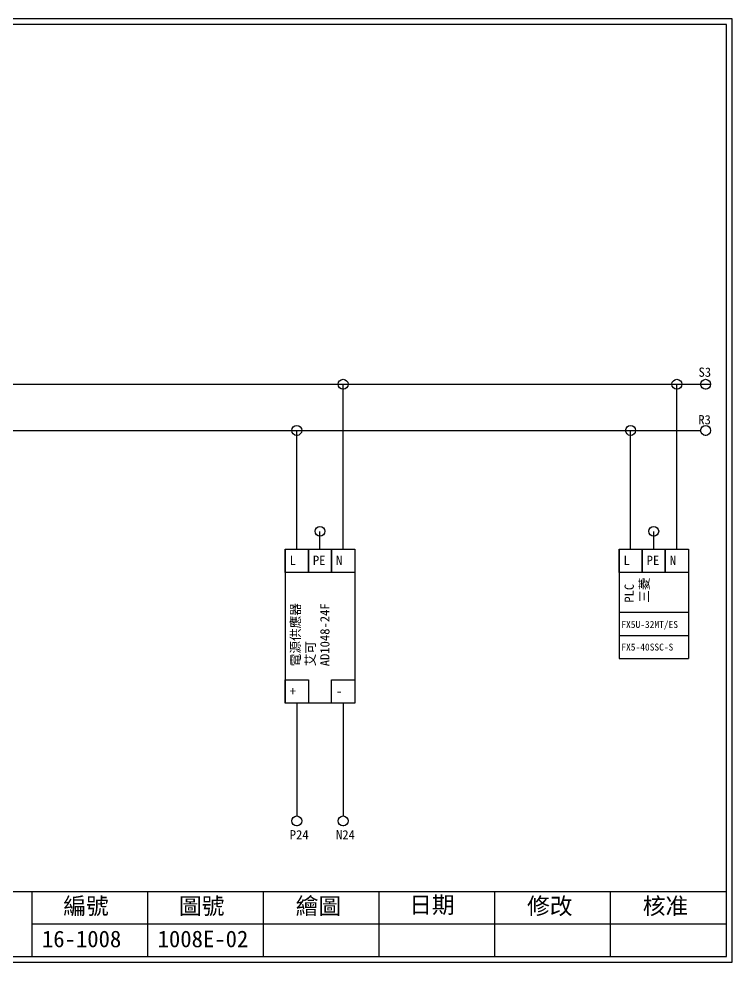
# Model space of a CAD drawing. Extents: x 10 to 297, y 3 to 207.
# Drawn here: x 142.9 to 297, y 3 to 207 of the extents above; entities that cross this region are included whole.
import ezdxf

# ---------------------------------------------------------------- set-up
doc = ezdxf.new("R2010")
doc.units = 0
doc.layers.get('0').update_dxf_attribs({"linetype": 'CONTINUOUS'})
doc.layers.add('圖框層', color=7, linetype='CONTINUOUS')
doc.layers.add('標尺寸層', color=3, linetype='CONTINUOUS')
doc.styles.add('STSL', font='kaiu.ttf')

msp = doc.modelspace()

# ---------------------------------------------------------------- linework, layer by layer
at = {"color": 7}
for centre in [(212.94, 127.96), (285.06, 127.96), (291.27, 127.96), (202.94, 117.96), (275.06, 117.96), (291.27, 117.96), (207.94, 96.16), (280.06, 96.16), (202.94, 33.53), (212.94, 33.53)]:
    msp.add_circle(centre, 1.07, dxfattribs=at)
at = {"layer": '圖框層', "color": 7}
for p, q in [((297, 206.97), (10, 206.97)), ((297, 3), (297, 206.97)), ((295.75, 205.72), (11.25, 205.72)), ((295.75, 4.25), (295.75, 205.72)), ((11.25, 18.25), (295.75, 18.25)), ((145.75, 4.25), (145.75, 18.25)), ((170.75, 4.25), (170.75, 18.25)), ((195.75, 4.25), (195.75, 18.25)), ((220.75, 4.25), (220.75, 18.25)), ((245.75, 4.25), (245.75, 18.25)), ((270.75, 4.25), (270.75, 18.25)), ((145.75, 11.25), (295.75, 11.25)), ((11.25, 4.25), (295.75, 4.25)), ((10, 3), (297, 3))]:
    msp.add_line(p, q, dxfattribs=at)
at = {"layer": '標尺寸層', "color": 7}
for p, q in [((15.47, 127.96), (217.6, 127.96)), ((212.94, 92.28), (212.94, 127.96)), ((212.94, 126.89), (212.94, 126.82)), ((217.6, 127.96), (292.34, 127.96)), ((285.06, 92.28), (285.06, 127.96)), ((285.06, 126.89), (285.06, 126.82)), ((291.26, 126.89), (291.26, 126.82)), ((15.47, 117.96), (290.2, 117.96)), ((202.94, 92.28), (202.94, 117.96)), ((202.94, 116.89), (202.94, 116.82)), ((275.06, 92.28), (275.06, 117.96)), ((275.06, 116.89), (275.06, 116.82)), ((291.26, 116.89), (291.26, 116.82)), ((207.94, 92.28), (207.94, 96.11)), ((280.06, 92.28), (280.06, 96.11)), ((280.06, 95.09), (280.06, 95.02)), ((200.44, 92.28), (205.44, 92.28)), ((200.44, 87.28), (200.44, 92.28)), ((200.44, 92.28), (215.44, 92.28)), ((200.44, 87.28), (200.44, 92.28)), ((200.44, 92.28), (200.44, 87.28)), ((200.44, 92.28), (200.44, 59.01)), ((205.44, 92.28), (205.44, 87.28)), ((205.44, 92.28), (210.44, 92.28)), ((205.44, 87.28), (205.44, 92.28)), ((210.44, 92.28), (215.44, 92.28)), ((210.44, 87.28), (210.44, 92.28)), ((210.44, 92.28), (210.44, 87.28)), ((215.44, 92.28), (215.44, 87.28)), ((215.44, 92.28), (215.44, 59.01)), ((272.56, 92.28), (277.56, 92.28)), ((272.56, 87.28), (272.56, 92.28)), ((272.56, 92.28), (287.56, 92.28)), ((272.56, 92.28), (272.56, 68.64)), ((272.56, 87.28), (272.56, 92.28)), ((272.56, 92.28), (272.56, 87.28)), ((277.56, 92.28), (277.56, 87.28)), ((277.56, 92.28), (282.56, 92.28)), ((277.56, 87.28), (277.56, 92.28)), ((282.56, 92.28), (287.56, 92.28)), ((282.56, 87.28), (282.56, 92.28)), ((282.56, 92.28), (282.56, 87.28)), ((287.56, 92.28), (287.56, 87.28)), ((287.56, 92.28), (287.56, 68.64)), ((205.44, 87.28), (200.44, 87.28)), ((210.44, 87.28), (205.44, 87.28)), ((215.44, 87.28), (210.44, 87.28)), ((277.56, 87.28), (272.56, 87.28)), ((282.56, 87.28), (277.56, 87.28)), ((287.56, 87.28), (282.56, 87.28)), ((272.56, 78.64), (287.56, 78.64)), ((272.56, 78.64), (272.56, 73.64)), ((287.56, 78.64), (287.56, 73.64)), ((272.56, 73.64), (287.56, 73.64)), ((272.56, 73.64), (272.56, 68.64)), ((287.56, 73.64), (287.56, 68.64)), ((272.56, 68.64), (287.56, 68.64)), ((200.44, 64.01), (205.44, 64.01)), ((200.44, 59.01), (200.44, 64.01)), ((200.44, 59.01), (200.44, 64.01)), ((200.44, 59.01), (200.44, 64.01)), ((200.44, 64.01), (200.44, 59.01)), ((205.44, 64.01), (205.44, 59.01)), ((210.44, 64.01), (215.44, 64.01)), ((210.44, 59.01), (210.44, 64.01)), ((215.44, 64.01), (215.44, 59.01)), ((215.44, 59.01), (200.44, 59.01)), ((205.44, 59.01), (200.44, 59.01)), ((202.94, 59.01), (202.94, 34.6)), ((215.44, 59.01), (210.44, 59.01)), ((212.94, 59.01), (212.94, 34.6)), ((202.94, 32.46), (202.94, 32.39)), ((212.94, 32.46), (212.94, 32.39))]:
    msp.add_line(p, q, dxfattribs=at)

# ---------------------------------------------------------------- texts
at = {"layer": '圖框層', "color": 7, "style": 'STSL'}
for s, height, p in [('S3', 2, (289.74, 129.57)), ('R3', 2, (289.69, 119.29)), ('L', 2, (201.41, 88.89)), ('PE', 2, (206.41, 88.89)), ('N', 2, (211.41, 88.89)), ('L', 2, (273.53, 88.89)), ('PE', 2, (278.53, 88.89)), ('N', 2, (283.53, 88.89)), ('FX5U-32MT/ES', 1.5, (273.06, 75.27)), ('FX5-40SSC-S', 1.5, (273.06, 70.38)), ('+', 2, (201.41, 60.62)), ('-', 2, (211.41, 60.62)), ('P24', 2, (201.41, 29.54)), ('N24', 2, (211.41, 29.54)), ('編號', 3.6, (152.47, 13.34)), ('圖號', 3.6, (177.47, 13.34)), ('繪圖', 3.6, (202.69, 13.34)), ('日期', 3.6, (227.22, 13.59)), ('修改', 3.6, (252.69, 13.34)), ('核准', 3.6, (277.69, 13.34)), ('16-1008', 3.6, (147.86, 6.22)), ('1008E-02', 3.6, (172.86, 6.22))]:
    msp.add_text(s, height=height, dxfattribs=at).set_placement(p)
for s, p in [('三菱', (279, 80.72)), ('PLC', (275.76, 80.72)), ('電源供應器', (203.64, 66.98)), ('AD1048-24F', (209.99, 66.98)), ('艾可', (206.88, 66.98))]:
    msp.add_text(s, height=2, rotation=90, dxfattribs=at).set_placement(p)

doc.saveas('drawing.dxf')
